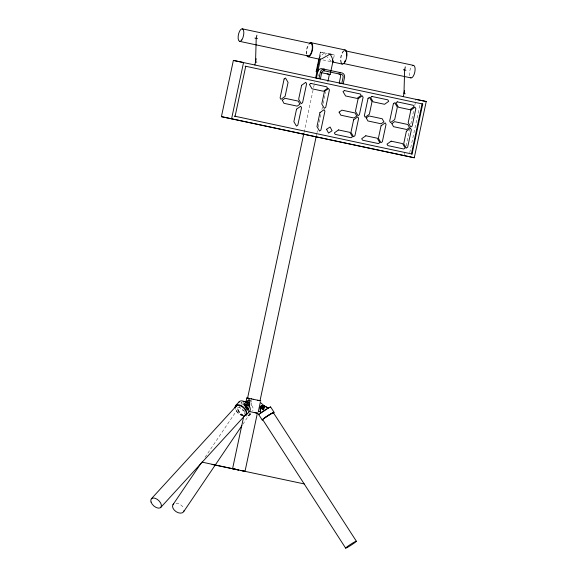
<?xml version="1.0" encoding="UTF-8"?>
<svg xmlns="http://www.w3.org/2000/svg" width="577" height="577" viewBox="0 0 577 577"><rect width="100%" height="100%" fill="white"/><g stroke="black" fill="none" stroke-linecap="round" stroke-linejoin="round"><path stroke-width="0.43" stroke-dasharray="2.88 2.16" d="M245.045 406.258L245.578 403.756M324.815 52.976L320.336 52.038L319.045 58.126L320.891 55.839L324.469 52.925L325.839 55.125M319.124 57.989L320.386 52.045M319.788 57.426L320.906 52.154M244.179 414.135L244.554 412.375M245.679 407.095L246.242 404.455M304.05 132.472L313.405 88.461M313.592 87.581L314.717 82.295M245.651 404.188A2.395 1.406 -78.1 0 0 245.903 406.367L248.045 409.605L246.783 409.338L247.324 406.778M318.316 76.077L318.648 74.527M248.637 409.692L247.951 409.605L248.406 407.896M251.009 402.241L251.37 400.532L249.538 402.234M316.297 135.992L316.86 133.352M317.047 132.472L317.422 130.705M318.165 127.185L321.158 113.106M321.908 109.587L322.471 106.94M323.221 103.42L325.652 91.981M333.585 58.486L334.321 55.01L331.753 54.454M404.282 154.766L404.845 152.126M406.15 145.974L409.511 130.157M410.824 124.005L413.81 109.94M414.748 105.541L415.866 100.268M409.728 152.624L419.977 104.372M245.816 408.466L246.913 405.119M246.963 409.605L247.793 407.095M248.947 408.235L248.117 410.745L247.115 405.155M246.011 407.586L246.963 405.104M246.646 409.511L247.591 407.03M248.543 408.119L247.591 410.6L245.384 403.965M205.044 457.316L238.662 407.672M242.888 424.203L249.408 414.574M249.985 414.877L250.901 413.529M246.783 409.338L248.045 409.605M334.271 55.003L332.792 54.692M244.259 405.119L246.783 405.653M327.447 53.56L320.336 52.038M322.925 59.936L331.71 61.811M245.881 405.494L247.309 405.797M246.047 406.85L247.475 407.153M331.349 61.487L327.31 57.21M246.35 408.689L244.641 406.1A2.395 1.406 -78.1 0 1 244.561 403.323M247.951 409.605L246.639 406.554A2.395 0.974 -78 0 1 246.595 404.427M243.84 402.869L245.499 407.845M242.852 403.431L243.407 405.09M241.316 402.335L242.145 404.823M245.542 404.051L246.401 408.848M243.977 402.948L244.547 406.143M409.511 75.688A6.39 2.596 -78 0 1 412.122 65.966M341.8 62.922A6.39 2.596 -78 0 1 341.195 56.496A6.39 2.596 -78 0 1 344.368 50.848M306.748 53.762A6.39 2.596 -78 0 1 309.366 44.04M341.014 62.814A7.191 2.921 -78 0 1 343.603 50.639M306.409 54.267A7.191 2.921 -78 0 1 308.522 44.321M245.225 403.77A1.197 0.707 -78.1 0 1 244.172 405.097A1.197 0.707 -78.1 0 1 244.021 403.244M246.365 404.65A1.197 0.707 -78.1 0 1 245.434 405.364A1.197 0.707 -78.1 0 1 245.074 404.08L245.153 403.785A1.197 0.707 -78.1 0 1 245.283 403.511M245.953 403.626A2.395 1.406 -78.1 0 1 245.701 404.838M247.345 405.407A1.197 0.707 -78.1 0 1 246.3 404.657M244.778 411.495A7.09 4.068 42.5 0 1 239.505 406.756M242.758 415.851A7.09 4.068 42.5 0 1 235.301 409.143M242.6 415.39A6.39 3.664 42.5 0 1 235.632 408.09M247.439 405.782A1.197 0.49 -78 0 1 247.035 405.393M250.901 402.89A2.395 0.974 -78 0 1 251.197 406.035M246.523 404.708A1.197 0.49 -78 0 1 245.766 405.436A1.197 0.49 -78 0 1 245.723 403.936M244.417 410.932A7.09 4.573 34.1 0 1 241.749 408.487M240.797 403.164A7.09 4.573 34.1 0 1 241.604 402.277M251.767 405.508A7.09 4.573 34.1 0 1 252.726 410.831M250.389 413.723A7.09 4.573 34.1 0 1 246.581 416.536M243.306 415.837A7.09 4.573 34.1 0 1 238.056 407.211M245.29 406.504A7.09 4.573 34.1 0 1 249.033 409.555M249.668 413.421A6.289 4.053 34.1 0 1 247.562 415.728M243.386 415.289A6.289 4.053 34.1 0 1 239.455 406.857M248.463 409.72A6.289 4.053 34.1 0 0 246.098 407.557A6.39 4.118 34.1 0 1 249.329 411.055M249.769 413.536A6.39 4.118 34.1 0 1 247.634 415.88M243.386 415.44A6.39 4.118 34.1 0 1 239.39 406.872M176.007 503.238A6.39 4.118 34.1 0 1 183.601 508.121"/><path stroke-width="0.87" d="M332.835 59.885L332.828 61.797L332.273 58.241L330.188 54.123L321.901 58.724L320.423 59.15L318.944 58.84L316.182 71.57L317.487 71.851M221.417 116.662L233.368 60.412L243.544 62.532L231.593 118.783L221.417 116.662L414.272 157.766L426.23 101.516L233.368 60.412M245.737 66.268L235.106 116.265L234.471 116.136L412.079 154.03L422.71 104.026L245.102 66.139M256.88 35.204L256.217 38.334L255.539 61.847L256.808 62.114M254.868 64.977L256.202 58.724M245.932 402.09L246.819 397.921L248.961 398.368M316.232 71.577L316.751 71.685L319.413 59.186M304.187 483.915L232.581 468.712L243.624 416.774M247.547 398.289L303.863 133.352M315.655 77.895L316.961 71.736L317.465 71.836M320.423 59.15L316.398 78.111L318.944 78.638L320.408 71.887A3.996 3.65 -78.2 0 1 324.195 69.175L324.642 69.24M249.314 403.64L250.036 400.229L248.774 399.962L245.506 402.039M320.365 78.941L321.778 72.392A2.395 2.185 -78.2 0 1 324.05 70.769L324.361 70.812M241.035 470.515L245.016 471.351L257.364 413.255M259.982 400.928L316.109 136.872M327.895 81.415L329.395 74.375L329.013 74.289M329.597 74.426L330.123 74.534L333.03 61.097M343.2 83.816L344.613 77.051A3.996 3.65 -78.2 0 0 342.255 73.027L321.649 68.649A3.996 3.65 -78.2 0 0 317.862 71.353L317.732 71.836L316.751 71.685M405.314 66.874L404.643 70.005L403.965 93.517L405.234 93.784M403.301 96.647L404.628 90.394M248.86 407.297L249.495 405.638A2.395 1.406 -78.1 0 0 248.413 402.407L245.932 402.955M172.941 504.738L201.034 463.244M183.688 511.64L241.886 425.689M235.647 405.588L239.181 401.722M151.34 498.802L236.195 406.136M160.832 507.349L245.694 414.683M246.184 415.072L249.726 411.213M266.985 409.064L260.436 413.341L260.162 407.917A2.395 2.38 -77 0 1 263.624 405.653L268.442 408.112M246.768 402.306L250.036 400.229L248.774 399.962M260.66 411.105L258.294 411.79L260.285 402.414L264.461 406.085A2.395 2.38 -77 0 1 264.865 406.554M242.967 401.974L244.619 401.606A2.395 1.406 -78.1 0 1 245.333 401.758M245.499 402.508L247.151 402.14A2.395 1.406 -78.1 0 1 248.146 402.602M330.123 74.534L328.234 74.123M259.975 400.719L259.636 400.64M232.581 468.712L236.563 469.541M260.234 400.777L260.804 400.892L258.864 400.474M257.573 413.276L258.143 413.392L256.202 412.973M254.947 38.068L257.486 38.594M403.373 69.738L405.919 70.264M416.053 99.388L426.23 101.516M422.71 104.026L422.075 103.896L411.444 153.9L412.079 154.03M212.033 464.449L238.799 470.031L201.928 462.098M248.348 398.238L251.572 398.923M310.981 42.684L345.234 49.997M242.311 28.85L310.815 43.47M345.948 50.964L413.579 65.396M328.428 53.748L331.753 54.454M239.657 41.349L308.161 55.969M343.293 63.463L410.918 77.895M307.995 56.748L320.293 59.373M332.583 61.999L342.248 64.054M323.524 70.646L341.735 74.541A2.395 2.185 -78.2 0 1 343.149 76.95L341.779 83.514L339.233 82.98L340.603 76.424A2.395 2.185 -78.2 0 0 339.189 74.015L338.894 73.928M320.942 72.572L327.606 73.986M231.593 118.783L414.272 157.766M251.291 398.858L253.159 399.255M253.079 399.241L258.236 400.337M248.918 411.423L255.582 412.836M327.116 73.885L328.868 74.26M257.739 400.236L259.499 400.611M255.084 412.735L257.364 413.226L256.981 413.139M242.737 470.854L245.016 471.351M246.819 397.921L247.98 398.173M268.767 408.191L263.949 405.732A2.395 2.38 -77 0 0 263.364 405.523M339.276 72.37L339.709 72.5A3.996 3.65 -78.2 0 1 340.553 72.954M270.606 406.915L274.061 412.267M273.39 412.706L356.334 541.176M345.659 548.15L262.715 419.681A6.39 0.483 -32.8 0 1 268.103 415.591A6.39 0.483 -32.8 0 1 273.375 412.865A6.289 0.469 -32.8 0 0 270.209 414.293A6.289 0.469 -32.8 0 0 263.97 418.455M258.763 414.654L262.218 420.006M260.523 411.834L260.321 407.953A2.395 2.38 -77 0 1 260.934 406.23M412.872 65.468A6.39 2.596 -78 0 1 414.791 72.175A6.39 2.596 -78 0 1 410.305 77.542M345.681 51.122A6.39 2.596 -78 0 1 346.164 51.88M346.481 52.983A6.39 2.596 -78 0 1 346.546 55.919M345.284 60.607A6.39 2.596 -78 0 1 344.599 61.818M310.116 43.542A6.39 2.596 -78 0 1 312.034 50.249A6.39 2.596 -78 0 1 307.548 55.616M344.447 50.076A7.191 2.921 -78 0 1 346.604 57.621A7.191 2.921 -78 0 1 341.555 63.665M309.351 43.333A7.191 2.921 -78 0 1 312.352 50.314A7.191 2.921 -78 0 1 306.762 55.507M245.889 401.873A2.395 1.406 -78.1 0 1 246.264 401.873M247.684 404.318A1.197 0.707 -78.1 0 1 248.947 404.015L249.012 404.275A1.197 0.707 -78.1 0 1 248.427 405.833M238.669 402.681A7.09 4.068 42.5 0 1 247.122 403.402A7.09 4.068 42.5 0 1 248.853 411.848M235.019 407.751A7.09 4.068 42.5 0 1 243.588 407.261A7.09 4.068 42.5 0 1 244.143 415.974M235.733 406.994A6.39 3.664 42.5 0 1 243.35 407.643A6.39 3.664 42.5 0 1 244.908 415.252M264.302 406.042A2.395 2.38 -77 0 1 264.706 406.518M261.41 405.819A2.395 2.38 -77 0 1 263.79 405.689M264.006 407.506A1.197 1.19 -77 0 0 262.232 406.85L261.994 407.052A1.197 1.19 -77 0 0 262.311 408.927A1.197 1.19 -77 0 0 264.028 408.127M264.035 407.261A1.197 1.19 -77 0 0 262.391 406.886L262.153 407.088A1.197 1.19 -77 0 0 263.379 409.043M263.523 405.559A2.395 2.38 -77 0 1 264.115 405.768M259.152 414.567A7.09 0.534 -32.8 0 1 264.735 410.117A7.09 0.534 -32.8 0 1 270.173 407.513M262.607 419.919A7.09 0.534 -32.8 0 1 268.197 415.469A7.09 0.534 -32.8 0 1 273.628 412.872M244.201 401.505A7.09 4.573 34.1 0 1 245.802 401.679M184.049 510.602A6.39 4.118 34.1 0 1 176.201 511.734A6.39 4.118 34.1 0 1 173.67 503.937M263.891 407.78L263.862 408.09A1.197 1.19 -77 0 1 262.146 408.891A1.197 1.19 -77 0 1 261.828 407.016L262.066 406.814A1.197 1.19 -77 0 1 263.891 407.78M284.108 79.006L280.097 97.874L280.956 99.338L285.096 96.381L288.067 82.41L285.485 78.018L284.108 79.006M282.283 100.261L283.971 103.312L297.184 106.132L299.939 104.163L298.251 101.105L285.038 98.292L282.283 100.261M296.528 109.197L293.873 121.697L296.448 126.089L297.826 125.101L301.526 107.704L300.667 106.233L296.528 109.197M301.605 85.302L298.641 99.273L301.216 103.665L302.593 102.677L306.611 83.802L305.745 82.338L301.605 85.302M319.932 112.652L316.961 126.623L319.535 131.015L320.913 130.027L324.93 111.159L324.065 109.695L319.932 112.652M324.433 91.447L321.778 103.954L324.353 108.346L325.738 107.358L329.431 89.954L328.573 88.49L324.433 91.447M326.539 129.306L328.551 133.063L332.085 130.748L330.073 126.99L326.539 129.306M339.11 112.133L340.805 115.184L354.011 118.004L356.774 116.027L355.079 112.977L341.873 110.157L339.11 112.133M353.622 119.843L350.967 132.342L353.542 136.735L354.92 135.746L358.62 118.343L357.762 116.879L353.622 119.843M358.101 98.761L355.446 111.26L358.021 115.652L359.399 114.672L363.099 97.268L362.241 95.804L358.101 98.761M368.054 98.321L364.354 115.725L365.212 117.189L369.352 114.232L372.014 101.732L369.431 97.34L368.054 98.321M366.229 117.917L367.924 120.968L381.13 123.788L383.893 121.812L382.198 118.761L368.991 115.948L366.229 117.917M381.051 125.822L378.389 138.321L380.971 142.714L382.349 141.726L386.049 124.322L385.191 122.858L381.051 125.822M393.377 103.73L389.684 121.127L390.542 122.591L394.682 119.634L397.337 107.134L394.762 102.742L393.377 103.73M391.841 123.637L393.528 126.688L406.742 129.508L409.497 127.539L407.809 124.488L394.596 121.668L391.841 123.637M406.374 131.224L403.72 143.723L406.295 148.116L407.672 147.135L411.372 129.731L410.514 128.267L406.374 131.224M410.853 110.149L408.199 122.649L410.774 127.041L412.151 126.053L415.851 108.649L414.993 107.185L410.853 110.149M261.908 406.778L261.662 406.98A1.197 1.19 -77 0 0 262.174 408.927A1.197 1.19 -77 0 0 263.725 407.636A1.197 1.19 -77 0 0 261.908 406.778M310.815 83.42L309.431 84.408L312.013 88.8L323.43 91.238L327.57 88.274L326.712 86.81L310.815 83.42M344.397 90.582L343.012 91.57L345.594 95.962L357.012 98.4L361.152 95.443L360.293 93.979L344.397 90.582M371.956 96.467L370.578 97.455L373.153 101.848L384.57 104.286L388.71 101.321L387.852 99.857L371.956 96.467M338.49 129.933L334.35 132.898L335.208 134.362L351.104 137.752L352.482 136.763L349.907 132.371L338.49 129.933M397.286 101.869L395.909 102.857L398.483 107.25L409.901 109.688L414.041 106.723L413.182 105.259L397.286 101.869M365.825 135.768L361.692 138.725L362.551 140.197L378.44 143.586L379.825 142.598L377.243 138.206L365.825 135.768M391.156 141.17L387.016 144.135L387.874 145.599L403.77 148.989L405.148 148L402.573 143.608L391.156 141.17M241.842 39.892A6.39 2.596 -78 0 0 242.924 29.203A6.39 2.596 -78 0 0 238.178 36.207A6.39 2.596 -78 0 0 241.842 39.892M151.03 502.004A6.39 3.664 42.5 0 0 160.053 507.919A6.39 3.664 42.5 0 0 157.182 499.3A6.39 3.664 42.5 0 0 151.03 502.004M347.686 547.234A6.39 0.483 -32.8 0 0 356.319 541.334A6.39 0.483 -32.8 0 0 348.984 545.424A6.39 0.483 -32.8 0 0 347.686 547.234"/></g></svg>
